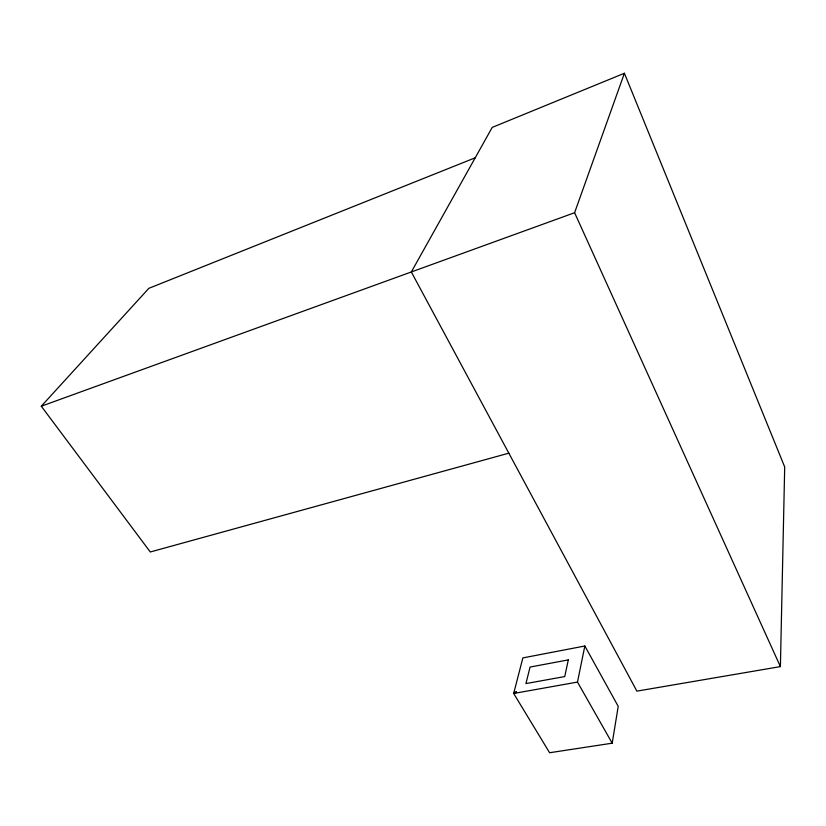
<?xml version="1.0" encoding="UTF-8"?>
<svg xmlns="http://www.w3.org/2000/svg" width="826" height="826" viewBox="0 0 826 826"><rect width="100%" height="100%" fill="white"/><g stroke="black" fill="none" stroke-linecap="round" stroke-linejoin="round"><path stroke-width="1.24" d="M780.394 666.603L784.7 466.958L624.404 73.266L492.234 127.39L411.327 271.971L636.887 691.135L780.394 666.603L574.597 212.726L624.404 73.266M612.2 743.193L618.22 706.364L584.839 646.004L522.868 657.899L513.669 693.468L549.61 752.734L612.2 743.193L577.488 682.08L584.839 646.004M568.319 659.871L564.726 676.566L525.935 683.587L530.065 667.057L568.329 659.891M508.837 453.175L150.28 551.985L41.3 406.216L148.856 288.326L475.218 157.797M41.3 406.216L574.597 212.726M513.669 693.468L577.488 682.08M516.426 691.775L516.209 692.632L514.288 692.973L514.505 692.116L516.426 691.775"/></g></svg>
